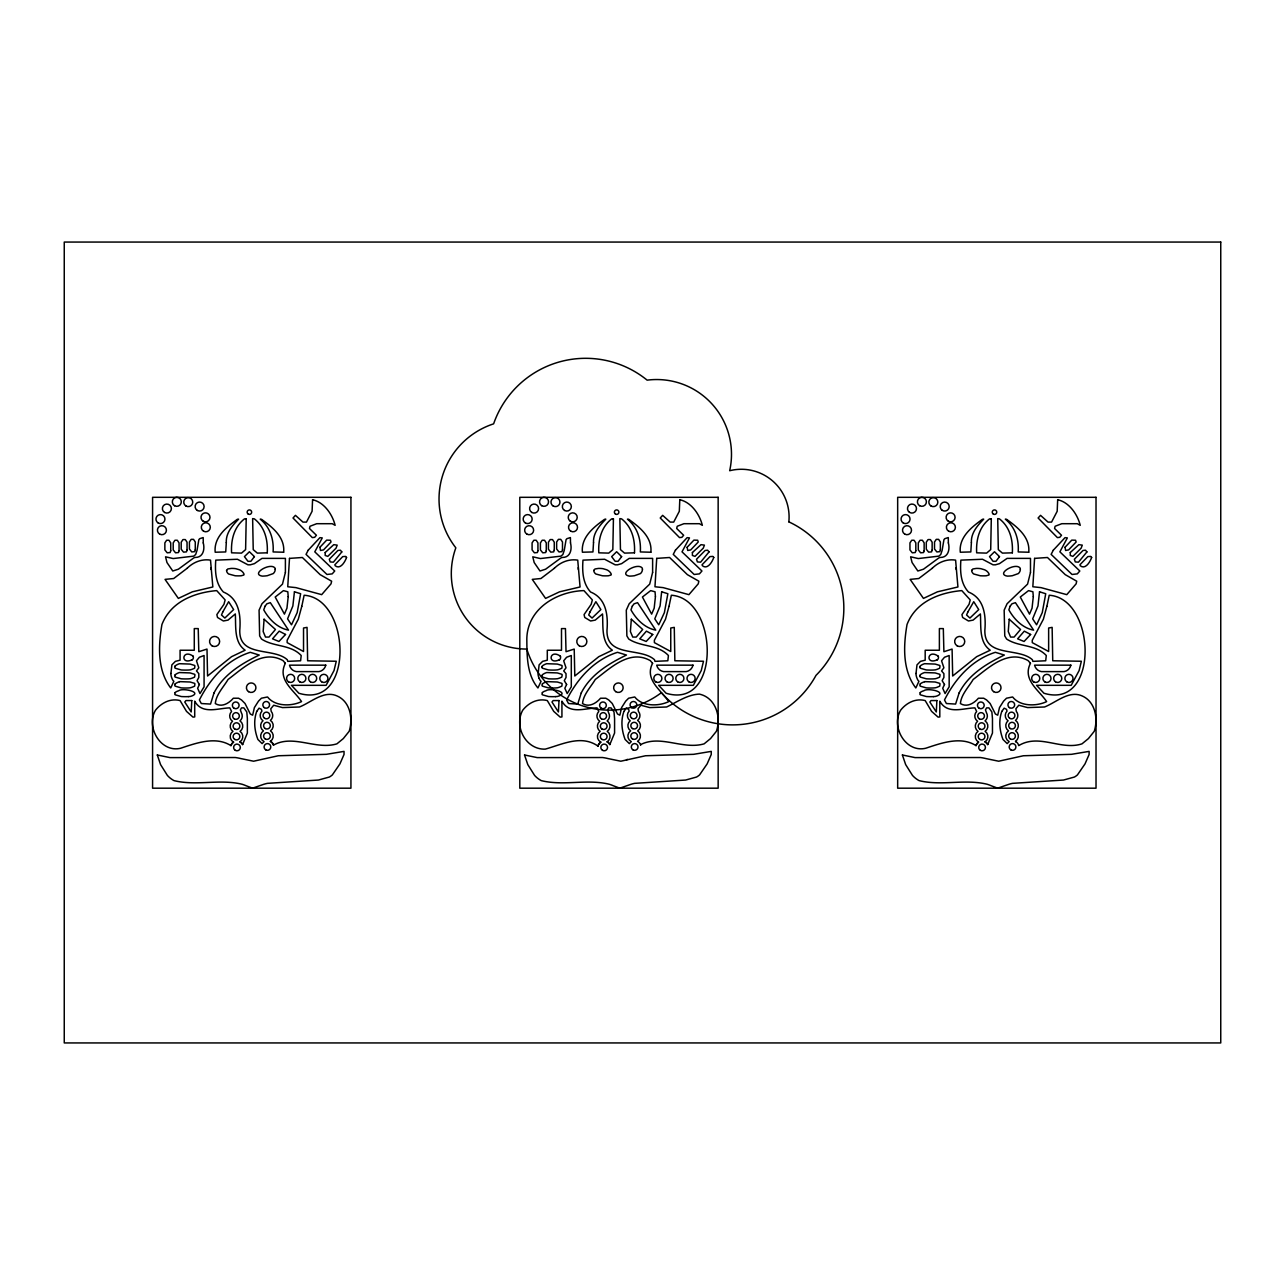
<?xml version="1.0" encoding="UTF-8"?>
<svg xmlns="http://www.w3.org/2000/svg" width="1285" height="1285" viewBox="0 0 1285 1285"><rect width="100%" height="100%" fill="white"/><g stroke="black" fill="none" stroke-linecap="round" stroke-linejoin="round"><path stroke-width="1.5" d="M230.947 745.637C215.832 736.064 196.846 742.842 180.671 748.239C160.737 753.106 145.59 726.989 155.501 710.22C161.38 702.783 170.519 698.092 180.077 700.566L186.518 711.392L192.975 717.11L194.71 716.95L194.71 701.144C202.131 714.813 217.92 708.18 229.822 707.874L231.573 711.504A6.296 6.296 0 0 0 232.521 721.254A6.296 6.296 0 0 0 232.938 731.342A6.296 6.296 0 0 0 233.581 742.136A6.345 6.345 0 0 0 230.947 745.637L231.091 745.155A6.264 6.264 0 0 1 233.581 742.136M976.038 745.637C960.939 736.064 941.937 742.842 925.762 748.239C905.829 753.106 890.698 726.989 900.608 710.22C906.487 702.783 915.611 698.092 925.184 700.566L931.609 711.392L938.082 717.11L939.801 716.95L939.801 701.144C947.238 714.813 963.027 708.18 974.913 707.874L976.664 711.504A6.296 6.296 0 0 0 977.612 721.254A6.296 6.296 0 0 0 978.03 731.342A6.296 6.296 0 0 0 978.688 742.136L977.885 742.73A6.264 6.264 0 0 0 976.198 745.155L976.038 745.637A6.345 6.345 0 0 1 978.27 742.425M542.399 683.973L541.965 685.515A2.393 2.393 0 0 0 542.463 686.174L548.454 687.893A65.696 65.696 0 0 0 555.586 687.957L557.481 687.796A3.325 3.325 0 0 0 558.076 687.62A6.023 6.023 0 0 1 558.895 687.411L561.866 686.158L562.123 683.829A3.47 3.47 0 0 0 561.818 683.347L557.288 681.998L546.719 681.628M542.399 692.615L541.965 694.157A2.393 2.393 0 0 0 542.463 694.816L548.454 696.534A65.696 65.696 0 0 0 555.586 696.615M920.269 683.973L919.851 685.515A2.393 2.393 0 0 0 920.333 686.174L926.324 687.893A65.696 65.696 0 0 0 933.472 687.957L935.352 687.796A3.325 3.325 0 0 0 935.962 687.62A6.023 6.023 0 0 1 936.781 687.411L939.737 686.158L939.994 683.829A3.47 3.47 0 0 0 939.688 683.347L935.159 681.998L924.59 681.628M920.269 692.615L919.851 694.157A2.393 2.393 0 0 0 920.333 694.816L926.324 696.534A65.696 65.696 0 0 0 933.472 696.615M175.178 666.032L174.744 667.574A2.393 2.393 0 0 0 175.242 668.232L181.233 669.951A65.696 65.696 0 0 0 188.365 670.031L190.26 669.87A3.325 3.325 0 0 0 190.855 669.678A6.023 6.023 0 0 1 191.69 669.469L194.645 668.216L194.902 665.887A3.47 3.47 0 0 0 194.597 665.421L190.068 664.072L179.498 663.702A13.974 13.974 0 0 0 175.113 665.935M175.178 674.898L174.744 676.424A2.393 2.393 0 0 0 175.242 677.099L181.233 678.801A65.696 65.696 0 0 0 188.365 678.882L190.26 678.721A3.325 3.325 0 0 0 190.855 678.544L190.935 678.512A6.023 6.023 0 0 1 191.69 678.335L194.549 677.163L194.983 674.898A3.47 3.47 0 0 0 194.597 674.272L190.068 672.922L179.498 672.553A13.974 13.974 0 0 0 175.113 674.786M175.178 683.973L174.744 685.515A2.393 2.393 0 0 0 175.242 686.174L181.233 687.893A65.696 65.696 0 0 0 188.365 687.957L190.26 687.796A3.325 3.325 0 0 0 190.855 687.62A6.023 6.023 0 0 1 191.69 687.411L194.645 686.158L194.902 683.829A3.47 3.47 0 0 0 194.597 683.347L190.068 681.998L179.498 681.628M175.178 692.615L174.744 694.157A2.393 2.393 0 0 0 175.242 694.816L181.233 696.534A65.696 65.696 0 0 0 188.365 696.615M191.818 659.912C180.077 665.196 182.117 648.363 193.248 656.233M559.039 659.912C547.298 665.196 549.337 648.363 560.469 656.233M936.91 659.912C925.168 665.196 927.208 648.363 938.339 656.233M626.486 759.788L627.482 759.387M188.365 696.615L190.26 696.454A3.325 3.325 0 0 0 190.855 696.261A6.023 6.023 0 0 1 191.69 696.052C202.548 691.94 182.101 687.603 178.679 690.8A8.61 8.61 0 0 0 175.129 692.551M555.586 696.615L557.481 696.454A3.325 3.325 0 0 0 558.076 696.261A6.023 6.023 0 0 1 558.895 696.052C569.769 691.94 549.321 687.603 545.9 690.8A8.61 8.61 0 0 0 542.35 692.551M933.472 696.615L935.352 696.454A3.325 3.325 0 0 0 935.962 696.261A6.023 6.023 0 0 1 936.781 696.052C947.639 691.94 927.192 687.603 923.77 690.8A8.61 8.61 0 0 0 920.221 692.551M598.039 746.119C581.318 734.426 562.396 744.352 545.258 749.123C525.983 749.894 513.647 726.555 522.722 710.22C528.601 702.783 537.74 698.092 547.298 700.566L553.739 711.392L560.196 717.11L561.93 716.95L561.93 701.144C569.351 714.813 585.141 708.18 597.043 707.874L598.794 711.504A6.296 6.296 0 0 0 599.742 721.254A6.296 6.296 0 0 0 600.159 731.342A6.296 6.296 0 0 0 600.802 742.136A6.264 6.264 0 0 0 598.039 746.119A6.345 6.345 0 0 1 600.802 742.136M1015.873 741.606L1015.439 741.349A6.296 6.296 0 0 0 1015.6 730.844A6.296 6.296 0 0 0 1015.503 720.387A6.296 6.296 0 0 0 1016.323 711.392L1015.873 708.758L1018.796 705.24L1027.566 707.585L1044.544 706.991C1056.206 702.397 1069.008 690.109 1081.986 695.876C1095.398 701.578 1098.257 718.62 1094.274 731.277L1088.427 738.586L1081.986 743.854C1060.928 750.745 1039.115 733.189 1018.7 745.621A6.264 6.264 0 0 0 1015.873 741.606L1016.29 741.879M539.202 678.416L538.993 677.902A13.733 13.733 0 0 1 538.046 674.416L539.106 664.875L542.623 661.357L547.298 660.185L547.298 650.242L561.497 650.242L561.497 628.59L565.448 628.59L566.026 651.704L574.218 649.07L574.797 675.99L598.794 656.683L612.351 650.21C600.93 642.259 603.324 626.052 602.52 613.957L595.228 620.109L590.602 620.992L584.755 617.475L584.065 614.615L591.18 604.303L592.353 599.918L583.92 590.602C556.437 591.469 527.139 608.962 526.818 639.127C527.011 655.752 526.673 674.496 537.933 687.973L541.049 681.323L540.069 680.215A13.958 13.958 0 0 1 539.202 678.416M640.54 744.641C660.586 734.394 682.688 750.022 704.116 743.854L710.541 738.586L716.404 731.277C721.415 716.901 715.697 697.675 699.425 694.125C687.748 694.51 677.05 701.947 666.658 706.991L649.696 707.585L640.926 705.24L637.986 708.758L638.436 711.392A6.296 6.296 0 0 1 637.633 720.387A6.296 6.296 0 0 1 637.713 730.844A6.296 6.296 0 0 1 637.553 741.349A6.264 6.264 0 0 1 640.701 745.123M273.48 745.123L273.32 744.641A6.329 6.329 0 0 0 270.348 741.349A6.296 6.296 0 0 0 270.493 730.844A6.296 6.296 0 0 0 270.412 720.387A6.296 6.296 0 0 0 271.215 711.392L270.782 708.758L273.705 705.24L282.475 707.585L299.437 706.991C311.115 702.397 323.9 690.109 336.895 695.876C350.307 701.578 353.166 718.62 349.183 731.277L343.32 738.586L336.895 743.854C315.917 750.247 293.205 733.992 273.48 745.123A6.264 6.264 0 0 0 270.348 741.349M956.12 567.633L956.185 569.496M578.25 567.633L578.314 569.496M211.029 567.633L211.093 569.496M542.334 683.861A13.974 13.974 0 0 1 546.751 681.773M560.389 656.266A3.277 3.277 0 0 1 559.184 660.121M609.877 744.577A6.345 6.345 0 0 0 607.163 741.847A6.296 6.296 0 0 0 607.243 731.342A6.296 6.296 0 0 0 607.163 720.885A6.296 6.296 0 0 0 608.608 712.773L607.564 709.914L608.737 707.874L611.082 707.874L614.005 711.97L614.583 718.556L614.583 733.028L609.813 744.593A6.264 6.264 0 0 0 607.018 741.847M175.113 683.861A13.974 13.974 0 0 1 179.531 681.773M193.168 656.266A3.277 3.277 0 0 1 191.963 660.121M242.656 744.577A6.345 6.345 0 0 0 239.942 741.847A6.296 6.296 0 0 0 240.022 731.342A6.296 6.296 0 0 0 239.942 720.885A6.296 6.296 0 0 0 241.387 712.773L240.343 709.914L241.516 707.874L243.861 707.874L246.784 711.97L247.362 718.556L247.362 733.028L242.592 744.593A6.264 6.264 0 0 0 239.797 741.847M920.205 683.861A13.974 13.974 0 0 1 924.622 681.773M938.259 656.266A3.277 3.277 0 0 1 937.054 660.121M987.747 744.577A6.345 6.345 0 0 0 985.049 741.847A6.296 6.296 0 0 0 985.113 731.342A6.296 6.296 0 0 0 985.033 720.885A6.296 6.296 0 0 0 986.478 712.773L985.434 709.914L986.607 707.874L988.952 707.874L991.875 711.97L992.47 718.556L992.47 733.028L987.683 744.593A6.264 6.264 0 0 0 984.888 741.847M203.271 542.929C205.054 549.659 202.966 557.674 195.063 557.449A7.806 7.806 0 0 0 193.762 557.915L178.374 569.207L172.768 571.006L166.97 562.541L165.54 556.807L173.186 558.557L193.746 556.132L195.673 554.477L197.055 550.285L198.854 539.684A11.099 11.099 0 0 1 199.721 538.672L203.191 537.564L203.271 542.929M541.836 675.862L541.965 676.424A2.393 2.393 0 0 0 542.463 677.099L548.454 678.801A65.696 65.696 0 0 0 555.586 678.882L557.481 678.721A3.325 3.325 0 0 0 558.076 678.544L558.156 678.512A6.023 6.023 0 0 1 558.895 678.335L561.77 677.163L562.204 674.898A3.47 3.47 0 0 0 561.818 674.272L557.288 672.922L546.719 672.553A13.974 13.974 0 0 0 542.334 674.786L541.852 675.749M541.836 666.995L541.965 667.574A2.393 2.393 0 0 0 542.463 668.232L548.454 669.951A65.696 65.696 0 0 0 555.586 670.031L557.481 669.87A3.325 3.325 0 0 0 558.076 669.678A6.023 6.023 0 0 1 558.895 669.469L561.866 668.216L562.123 665.887A3.47 3.47 0 0 0 561.818 665.421L557.288 664.072L546.719 663.702A13.974 13.974 0 0 0 542.334 665.935L541.836 666.995M570.492 542.929C572.275 549.659 570.187 557.674 562.284 557.449A7.806 7.806 0 0 0 560.983 557.915L545.595 569.207L539.989 571.006L534.191 562.541L532.761 556.807L540.407 558.557L560.967 556.132L562.894 554.477L564.276 550.285L566.075 539.684A11.099 11.099 0 0 1 566.942 538.672L570.412 537.564L570.492 542.929M919.707 675.862L919.851 676.424A2.393 2.393 0 0 0 920.333 677.099L926.324 678.801A65.696 65.696 0 0 0 933.472 678.882L935.352 678.721A3.325 3.325 0 0 0 935.962 678.544L936.026 678.512A6.023 6.023 0 0 1 936.781 678.335L939.656 677.163L940.074 674.898A3.47 3.47 0 0 0 939.688 674.272L935.159 672.922L924.59 672.553A13.974 13.974 0 0 0 920.205 674.786L919.723 675.749M919.707 666.995L919.851 667.574A2.393 2.393 0 0 0 920.333 668.232L926.324 669.951A65.696 65.696 0 0 0 933.472 670.031L935.352 669.87A3.325 3.325 0 0 0 935.962 669.678A6.023 6.023 0 0 1 936.781 669.469L939.737 668.216L939.994 665.887A3.47 3.47 0 0 0 939.688 665.421L935.159 664.072L924.59 663.702A13.974 13.974 0 0 0 920.205 665.935L919.707 666.995M948.362 542.929C950.161 549.659 948.073 557.674 940.154 557.449A7.806 7.806 0 0 0 938.853 557.915L923.465 569.207L917.859 571.006L912.077 562.541L910.631 556.807L918.277 558.557L938.853 556.132L940.765 554.477L942.146 550.285L943.945 539.684A11.099 11.099 0 0 1 944.812 538.672L948.282 537.564L948.362 542.929M275.247 569.255L275.054 570.636A6.586 6.586 0 0 1 274.749 571.488A5.654 5.654 0 0 1 273.143 573.624L267.264 575.712A37.024 37.024 0 0 1 262.156 576.114C250.736 574.058 269.256 562.862 274.476 567.52A2.008 2.008 0 0 1 275.054 568.291L275.247 569.255M642.468 569.255L642.275 570.636A6.586 6.586 0 0 1 641.97 571.488A5.654 5.654 0 0 1 640.364 573.624L634.485 575.712A37.024 37.024 0 0 1 629.377 576.114C617.957 574.058 636.477 562.862 641.697 567.52A2.008 2.008 0 0 1 642.275 568.291L642.468 569.255M1020.338 569.255L1020.161 570.636A6.586 6.586 0 0 1 1019.84 571.488A5.654 5.654 0 0 1 1018.234 573.624L1012.355 575.712A37.024 37.024 0 0 1 1007.247 576.114C995.827 574.058 1014.347 562.862 1019.567 567.52A2.008 2.008 0 0 1 1020.145 568.291L1020.338 569.255M226.562 570.412L226.77 571.584A5.365 5.365 0 0 0 228.618 573.993L235.155 575.76A46.324 46.324 0 0 0 241.13 575.776L243.797 575.038A1.606 1.606 0 0 0 244.005 574.154L243.588 573.238A8.642 8.642 0 0 0 239.283 569.721L235.781 568.693A24.993 24.993 0 0 0 231.188 568.42L227.798 568.966L226.562 570.412M593.782 570.412L593.991 571.584A5.365 5.365 0 0 0 595.822 573.993L602.376 575.76A46.324 46.324 0 0 0 608.351 575.776L611.017 575.038A1.606 1.606 0 0 0 611.226 574.154L610.809 573.238A8.642 8.642 0 0 0 606.504 569.721L603.002 568.693A24.993 24.993 0 0 0 598.408 568.42L595.019 568.966L593.782 570.412M971.653 570.412L971.878 571.584A5.365 5.365 0 0 0 973.709 573.993L980.246 575.76A46.324 46.324 0 0 0 986.221 575.776L988.904 575.038A1.606 1.606 0 0 0 989.097 574.154L988.679 573.238A8.642 8.642 0 0 0 984.374 569.721L980.889 568.693A24.993 24.993 0 0 0 976.279 568.42L972.89 568.966L971.653 570.412M246.206 518.883L245.612 549.611L241.516 553.112L231.573 552.823C230.898 540.037 233.902 527.155 244.439 518.883L246.206 518.883M613.427 518.883L612.833 549.611L608.737 553.112L598.794 552.823C598.119 540.037 601.123 527.155 611.66 518.883L613.427 518.883M991.297 518.883L990.703 549.611L986.607 553.112L976.664 552.823C975.99 540.037 978.993 527.155 989.53 518.883L991.297 518.883M170.921 673.468L170.937 674.416A13.733 13.733 0 0 0 171.772 677.902L171.981 678.416A13.958 13.958 0 0 0 172.849 680.215L173.828 681.323L170.728 687.973C157.139 670.224 158.344 645.407 161.942 624.494C170.712 601.798 194.019 592.61 216.699 590.602L225.132 599.918L223.959 604.303L216.844 614.615L217.534 617.475L223.381 620.992L228.007 620.109L235.3 613.957C236.103 626.052 233.709 642.259 245.13 650.21L231.573 656.683L207.576 675.99L206.997 649.07L198.806 651.704L198.227 628.59L194.276 628.59L194.276 650.242L180.077 650.242L180.077 660.185L175.403 661.357L171.885 664.875L170.921 673.468M916.012 673.468L916.028 674.416A13.733 13.733 0 0 0 916.864 677.902L917.072 678.416A13.958 13.958 0 0 0 917.94 680.215L918.92 681.323L915.819 687.973C902.231 670.224 903.435 645.407 907.033 624.494C915.803 601.798 939.11 592.61 961.79 590.602L970.223 599.918L969.067 604.303L961.935 614.615L962.626 617.475L968.472 620.992L973.098 620.109L980.391 613.957C981.194 626.052 978.801 642.259 990.221 650.21L976.664 656.683L952.683 675.99L952.089 649.07L943.897 651.704L943.318 628.59L939.383 628.59L939.383 650.242L925.184 650.242L925.184 660.185L920.494 661.357L916.992 664.875L916.012 673.468M312.576 499.736L312.094 511.285L306.473 522.096L302.955 522.096L295.438 515.349L293.012 518L312.319 537.612L314.664 537.323L316.415 535.267L309.46 528.488L310.022 526.256L316.72 523.702L332.205 523.702L335.128 525.324C332.413 514.305 324.013 502.21 312.576 499.736M679.797 499.736L679.315 511.285L673.693 522.096L670.176 522.096L662.658 515.349L660.233 518L679.54 537.612L681.885 537.323L683.636 535.267L676.681 528.488L677.243 526.256L683.941 523.702L699.425 523.702L702.349 525.324C699.634 514.305 691.234 502.21 679.797 499.736M1057.667 499.736L1057.186 511.285L1051.564 522.096L1048.046 522.096L1040.545 515.349L1038.103 518L1057.41 537.612L1059.756 537.323L1061.506 535.267L1054.567 528.488L1055.113 526.256L1061.812 523.702L1077.296 523.702L1080.235 525.324C1077.505 514.305 1069.12 502.21 1057.667 499.736M289.494 558.381L287.744 586.763L295.935 587.63L321.684 594.65L331.032 583.824L331.626 581.205L320.158 574.652L302.377 557.497L289.494 558.381M656.715 558.381L654.964 586.763L663.156 587.63L688.905 594.65L698.253 583.824L698.847 581.205L687.379 574.652L669.597 557.497L656.715 558.381M1034.586 558.381L1032.835 586.763L1041.027 587.63L1066.775 594.65L1076.139 583.824L1076.718 581.205L1065.249 574.652L1047.468 557.497L1034.586 558.381M157.3 754.986L160.577 764.607L167.387 775.433A24.656 24.656 0 0 0 173.989 780.605C195.882 786.131 219.687 778.822 241.837 784.187A33.763 33.763 0 0 1 246.19 785.794L252.599 788.171L263.634 784.348A40.831 40.831 0 0 1 267.409 783.352L318.407 780.043L329.281 777.056A16.817 16.817 0 0 0 332.365 774.887L339.931 763.884L344.027 754.488L344.043 751.388L326.374 754.327L278.299 755.757L253.595 761.218L240.793 758.568A47.24 47.24 0 0 0 235.267 757.524L169.957 757.604L157.3 754.986M288.209 596.642L286.957 608.19L284.419 614.118L275.199 597.027L283.455 590.618L287.824 591.791L288.209 596.642M524.521 754.986L527.798 764.607L534.608 775.433A24.656 24.656 0 0 0 541.21 780.605C563.103 786.131 586.892 778.822 609.058 784.187A33.763 33.763 0 0 1 613.411 785.794L619.82 788.171L630.855 784.348A40.831 40.831 0 0 1 634.629 783.352L685.628 780.043L696.502 777.056A16.817 16.817 0 0 0 699.586 774.887L707.152 763.884L711.247 754.488L711.264 751.388L693.595 754.327L645.52 755.757L620.816 761.218L608.014 758.568A47.24 47.24 0 0 0 602.488 757.524L537.178 757.604L524.521 754.986M655.43 596.642L654.177 608.19L651.64 614.118L642.42 597.027L650.676 590.618L655.045 591.791L655.43 596.642M902.391 754.986L905.668 764.607L912.495 775.433A24.656 24.656 0 0 0 919.08 780.605C940.973 786.131 964.778 778.822 986.928 784.187A33.763 33.763 0 0 1 991.297 785.794L997.69 788.171L1008.741 784.348A40.831 40.831 0 0 1 1012.5 783.352L1063.498 780.043L1074.372 777.056A16.817 16.817 0 0 0 1077.456 774.887L1085.022 763.884L1089.118 754.488L1089.134 751.388L1071.465 754.327L1023.39 755.757L998.686 761.218L985.9 758.568A47.24 47.24 0 0 0 980.375 757.524L915.065 757.604L902.391 754.986M1033.301 596.642L1032.048 608.19L1029.51 614.118L1020.29 597.027L1028.546 590.618L1032.915 591.791L1033.301 596.642M191.786 700.566L191.192 711.97L184.767 702.028L185.94 700.566L191.786 700.566M559.007 700.566L558.413 711.97L551.988 702.028L553.16 700.566L559.007 700.566M936.877 700.566L936.299 711.97L929.858 702.028L931.031 700.566L936.877 700.566M285.35 663.301C277.014 679.765 293.896 690.093 301.541 701.594C291.534 706.445 275.038 706.686 267.537 696.968L261.417 698.221L258.494 701.144L254.398 707.585L252.631 715.183L250.302 714.01L245.033 703.489L241.516 699.972L238.592 698.221L233.324 698.221C229.067 703.184 221.936 707.698 215.318 703.57C215.96 694.719 223.59 687.009 228.055 679.492C243.507 667.831 262.509 649.053 283.021 660.602L285.35 663.301M652.571 663.301C644.235 679.765 661.116 690.093 668.762 701.594C658.755 706.445 642.259 706.686 634.758 696.968L628.638 698.221L625.715 701.144L621.619 707.585L619.852 715.183L617.523 714.01L612.254 703.489L608.737 699.972L605.813 698.221L600.545 698.221C596.288 703.184 589.156 707.698 582.539 703.57C583.181 694.719 590.811 687.009 595.276 679.492C610.728 667.831 629.73 649.053 650.242 660.602L652.571 663.301M1030.441 663.301C1022.105 679.765 1038.987 690.093 1046.632 701.594C1036.642 706.445 1020.145 706.686 1012.628 696.968L1006.508 698.221L1003.585 701.144L999.489 707.585L997.722 715.183L995.393 714.01L990.125 703.489L986.607 699.972L983.684 698.221L978.415 698.221C974.159 703.184 967.043 707.698 960.409 703.57C961.052 694.719 968.681 687.009 973.163 679.492C988.599 667.831 1007.601 649.053 1028.129 660.602L1030.441 663.301M226.305 542.575L225.726 551.94L215.189 552.229C213.647 537.259 226.465 527.139 237.323 519.333L238.592 519.172C232.36 525.517 225.758 533.066 226.305 542.575M593.525 542.575L592.947 551.94L582.41 552.229C580.868 537.259 593.686 527.139 604.544 519.333L605.813 519.172C599.581 525.517 592.979 533.066 593.525 542.575M971.396 542.575L970.817 551.94L960.281 552.229C958.755 537.259 971.556 527.139 982.415 519.333L983.684 519.172C977.451 525.517 970.85 533.066 971.396 542.575M264.1 619.225L263.168 631.513L265.513 637.071L269.015 637.071L275.456 629.473L264.1 619.225M631.321 619.225L630.389 631.513L632.734 637.071L636.236 637.071L642.677 629.473L631.321 619.225M1009.207 619.225L1008.259 631.513L1010.604 637.071L1014.106 637.071L1020.547 629.473L1009.207 619.225M294.426 591.791L292.868 605.958L287.567 618.856L291.502 624.815L297.156 612.656L300.642 593.734L294.426 591.791M661.647 591.791L660.088 605.958L654.788 618.856L658.723 624.815L664.377 612.656L667.863 593.734L661.647 591.791M1039.517 591.791L1037.975 605.958L1032.658 618.856L1036.593 624.815L1042.247 612.656L1045.733 593.734L1039.517 591.791M301.782 606.359L298.281 619.225L287.149 640.299L287.149 642.628L303.533 651.511L303.533 628.012L307.051 627.369L307.629 660.779L336.268 661.245L334.036 670.545L326.117 685.323L291.454 685.323L298.859 693.241C354.515 710.155 351.158 598.408 304.127 595.244L301.782 606.359M325.185 552.534L325.185 555.457L327.787 556.373L336.044 548.181L337.2 545.129L333.763 544.663L325.185 552.534M669.003 606.359L665.501 619.225L654.37 640.299L654.37 642.628L670.754 651.511L670.754 628.012L674.272 627.369L674.85 660.779L703.489 661.245L701.257 670.545L693.338 685.323L658.675 685.323L666.08 693.241C721.736 710.155 718.379 598.408 671.348 595.244L669.003 606.359M692.406 552.534L692.406 555.457L695.008 556.373L703.248 548.181L704.421 545.129L700.984 544.663L692.406 552.534M1046.873 606.359L1043.372 619.225L1032.257 640.299L1032.257 642.628L1048.64 651.511L1048.64 628.012L1052.142 627.369L1052.736 660.779L1081.36 661.245L1079.127 670.545L1071.208 685.323L1036.545 685.323L1043.95 693.241C1099.607 710.155 1096.25 598.408 1049.219 595.244L1046.873 606.359M1070.276 552.534L1070.276 555.457L1072.895 556.373L1081.135 548.181L1082.291 545.129L1078.87 544.663L1070.276 552.534M341.81 551.908L333.377 562.188L330.197 561.93L329.281 559.264L337.907 550.478L340.396 550.189L341.81 551.908M709.031 551.908L700.598 562.188L697.418 561.93L696.502 559.264L705.128 550.478L707.617 550.189L709.031 551.908M1086.917 551.908L1078.468 562.188L1075.288 561.93L1074.372 559.264L1083.014 550.478L1085.488 550.189L1086.917 551.908M285.399 572.419L282.475 584.129L261.995 603.725L259.072 610.166L259.65 635.898L261.514 639.03C273.721 647.158 290.49 644.154 301.204 655.511L300.61 660.779L287.744 661.357L287.31 659.767C273.576 647.11 239.122 657.824 239.765 630.341C240.986 615.515 239.138 598.408 223.381 592.016C215.478 583.438 214.9 571.215 215.768 560.132L237.42 559.264L247.957 564.822L250.302 564.822L254.398 563.649L261.995 558.381L285.399 558.381L285.399 572.419M652.619 572.419L649.696 584.129L629.216 603.725L626.293 610.166L626.871 635.898L628.734 639.03C640.942 647.158 657.711 644.154 668.425 655.511L667.831 660.779L654.964 661.357L654.531 659.767C640.797 647.11 606.343 657.824 606.986 630.341C608.207 615.515 606.359 598.408 590.602 592.016C582.699 583.438 582.121 571.215 582.988 560.132L604.641 559.264L615.178 564.822L617.523 564.822L621.619 563.649L629.216 558.381L652.619 558.381L652.619 572.419M1030.49 572.419L1027.566 584.129L1007.087 603.725L1004.163 610.166L1004.758 635.898L1006.605 639.03C1018.812 647.158 1035.598 644.154 1046.295 655.511L1045.701 660.779L1032.835 661.357L1032.401 659.767C1018.668 647.11 984.214 657.824 984.856 630.341C986.093 615.515 984.246 598.408 968.472 592.016C960.57 583.438 960.007 571.215 960.875 560.132L982.511 559.264L993.048 564.822L995.393 564.822L999.489 563.649L1007.087 558.381L1030.49 558.381L1030.49 572.419M256.727 711.392C253.402 720.483 254.478 730.555 257.899 739.469L262.108 743.613L264.051 741.638A6.296 6.296 0 0 1 263.409 730.844A6.296 6.296 0 0 1 262.991 720.757A6.296 6.296 0 0 1 261.931 711.135L261.417 709.336L259.072 708.163L256.727 711.392M623.948 711.392C620.623 720.483 621.683 730.555 625.12 739.469L629.329 743.613L631.272 741.638A6.296 6.296 0 0 1 630.63 730.844A6.296 6.296 0 0 1 630.212 720.757A6.296 6.296 0 0 1 629.136 711.135L628.638 709.336L626.293 708.163L623.948 711.392M1001.818 711.392C998.509 720.483 999.569 730.555 1002.991 739.469L1007.199 743.613L1009.159 741.638A6.296 6.296 0 0 1 1008.5 730.844A6.296 6.296 0 0 1 1008.082 720.757A6.296 6.296 0 0 1 1007.022 711.135L1006.508 709.336L1004.163 708.163L1001.818 711.392M214.017 692.952L210.515 704.068L201.295 703.538L199.384 699.972C210.13 678.673 226.915 659.687 250.27 652.314L259.249 655.045C241.403 663.654 223.269 674.673 214.017 692.952M581.238 692.952L577.736 704.068L568.516 703.538L566.605 699.972C577.351 678.673 594.136 659.687 617.491 652.314L626.47 655.045C608.624 663.654 590.49 674.673 581.238 692.952M959.108 692.952L955.606 704.068L946.403 703.538L944.491 699.972C955.221 678.673 972.006 659.687 995.361 652.314L1004.34 655.045C986.494 663.654 968.36 674.673 959.108 692.952M170.728 550.767L170.134 552.534L167.211 552.823L164.865 549.9L164.865 542.88L166.632 540.246L168.961 540.246L170.728 542.88L170.728 550.767M179.049 550.767L178.47 552.534L175.547 552.823L173.202 549.9L173.202 542.88L174.953 540.246L177.298 540.246L179.049 542.88L179.049 550.767M187.048 550.109L186.47 551.859L183.546 552.148L181.201 549.225L181.201 542.206L182.952 539.572L185.297 539.572L187.048 542.206L187.048 550.109M195.272 549.884L194.694 551.634L191.754 551.94L189.425 549L189.425 541.981L191.176 539.347L193.521 539.347L195.272 541.981L195.272 549.884M346.548 557.449C345.135 561.69 340.316 569.994 335.192 565.737L334.855 564.758L342.726 556.614L345.601 556.405L346.548 557.449M537.933 550.767L537.355 552.534L534.432 552.823L532.086 549.9L532.086 542.88L533.837 540.246L536.182 540.246L537.933 542.88L537.933 550.767M546.27 550.767L545.691 552.534L542.768 552.823L540.423 549.9L540.423 542.88L542.174 540.246L544.519 540.246L546.27 542.88L546.27 550.767M554.269 550.109L553.69 551.859L550.767 552.148L548.422 549.225L548.422 542.206L550.173 539.572L552.518 539.572L554.269 542.206L554.269 550.109M562.493 549.884L561.914 551.634L558.975 551.94L556.646 549L556.646 541.981L558.397 539.347L560.742 539.347L562.493 541.981L562.493 549.884M713.769 557.449C712.356 561.69 707.537 569.994 702.413 565.737L702.076 564.758L709.946 556.614L712.822 556.405L713.769 557.449M915.819 550.767L915.225 552.534L912.302 552.823L909.957 549.9L909.957 542.88L911.724 540.246L914.053 540.246L915.819 542.88L915.819 550.767M924.14 550.767L923.562 552.534L920.638 552.823L918.293 549.9L918.293 542.88L920.044 540.246L922.389 540.246L924.14 542.88L924.14 550.767M932.139 550.109L931.561 551.859L928.637 552.148L926.292 549.225L926.292 542.206L928.043 539.572L930.388 539.572L932.139 542.206L932.139 550.109M940.363 549.884L939.785 551.634L936.861 551.94L934.516 549L934.516 541.981L936.267 539.347L938.612 539.347L940.363 541.981L940.363 549.884M1091.64 557.449C1090.226 561.69 1085.407 569.994 1080.283 565.737L1079.946 564.758L1087.817 556.614L1090.692 556.405L1091.64 557.449M265.095 606.151L263.746 609.861C268.999 619.274 277.576 628.076 288.515 630.132L270.332 602.665L266.846 603.822L265.095 606.151M632.316 606.151L630.967 609.861C636.22 619.274 644.797 628.076 655.736 630.132L637.553 602.665L634.067 603.822L632.316 606.151M1010.187 606.151L1008.854 609.861C1014.09 619.274 1022.667 628.076 1033.606 630.132L1015.423 602.665L1011.938 603.822L1010.187 606.151M222.803 611.917L221.486 614.985L224.843 618.053L233.645 609.588L228.65 601.685L222.803 611.917M590.008 611.917L588.707 614.985L592.064 618.053L600.866 609.588L595.871 601.685L590.008 611.917M967.894 611.917L966.577 614.985L969.934 618.053L978.736 609.588L973.741 601.685L967.894 611.917M199.384 684.471L197.633 688.278L199.978 693.547L204.074 686.816L204.074 655.511L199.384 657.261L196.46 660.779L198.806 667.798L196.493 670.947L198.806 673.645L198.806 677.452L197.055 680.664L199.384 684.471M566.605 684.471L564.854 688.278L567.199 693.547L571.295 686.816L571.295 655.511L566.605 657.261L563.681 660.779L566.026 667.798L563.713 670.947L566.026 673.645L566.026 677.452L564.276 680.664L566.605 684.471M944.491 684.471L942.724 688.278L945.069 693.547L949.165 686.816L949.165 655.511L944.491 657.261L941.552 660.779L943.897 667.798L941.584 670.947L943.897 673.645L943.897 677.452L942.146 680.664L944.491 684.471M308.223 550.189L306.039 554.365L326.952 574.475L332.205 573.881L334.726 571.006L314.793 551.843L322.262 537.901L319.917 537.644L308.223 550.189M675.444 550.189L673.26 554.365L694.157 574.475L699.425 573.881L701.947 571.006L682.014 551.843L689.483 537.901L687.138 537.644L675.444 550.189M1053.314 550.189L1051.13 554.365L1072.043 574.475L1077.296 573.881L1079.818 571.006L1059.884 551.843L1067.353 537.901L1065.024 537.644L1053.314 550.189M319.917 547.265L320.511 550.478L323.499 549.916L331.032 541.997L330.454 540.246L326.679 540.118L319.917 547.265M687.138 547.265L687.732 550.478L690.72 549.916L698.253 541.997L697.675 540.246L693.9 540.118L687.138 547.265M1065.024 547.265L1065.602 550.478L1068.59 549.916L1076.139 541.997L1075.545 540.246L1071.77 540.118L1065.024 547.265M254.398 556.63L250.88 561.304L247.957 561.304L244.439 556.63L249.418 551.747L254.398 556.63M621.619 556.63L618.101 561.304L615.178 561.304L611.66 556.63L616.639 551.747L621.619 556.63M999.489 556.63L995.971 561.304L993.048 561.304L989.53 556.63L994.51 551.747L999.489 556.63M285.527 634.469L278.957 641.472L272.532 638.838L279.198 631.144L285.527 634.469M652.748 634.469L646.178 641.472L639.753 638.838L646.419 631.144L652.748 634.469M1030.634 634.469L1024.065 641.472L1017.624 638.838L1024.29 631.144L1030.634 634.469M187.096 568.323L173.7 578.523L165.042 579.374L178.358 598.408L192.364 591.823L212.844 586.972L210.515 560.132C201.777 558.734 193.248 562.188 187.096 568.323M554.317 568.323L540.921 578.523L532.263 579.374L545.579 598.408L559.569 591.823L580.065 586.972L577.736 560.132C568.998 558.734 560.469 562.188 554.317 568.323M932.203 568.323L918.791 578.523L910.133 579.374L923.449 598.408L937.456 591.823L957.935 586.972L955.606 560.132C946.884 558.734 938.339 562.188 932.203 568.323M267.264 552.823L257.321 553.112L253.225 549.611L252.631 518.594L254.398 518.883C264.935 527.155 267.939 540.037 267.264 552.823M634.485 552.823L624.542 553.112L620.446 549.611L619.852 518.594L621.619 518.883C632.156 527.155 635.159 540.037 634.485 552.823M1012.355 552.823L1002.412 553.112L998.316 549.611L997.722 518.594L999.489 518.883C1010.026 527.155 1013.03 540.037 1012.355 552.823M1220.75 242.062L64.25 242.062L64.25 1042.938L1220.75 1042.938L1220.75 242.062M350.933 497.311L152.578 497.311L152.578 788.187L350.933 788.187L350.933 497.311M718.154 497.311L519.799 497.311L519.799 788.187L718.154 788.187L718.154 497.311M1096.025 497.311L897.669 497.311L897.669 788.187L1096.025 788.187L1096.025 497.311M325.78 665.164L289.494 665.164A8.385 8.385 0 0 0 296.321 671.605L318.953 671.605A8.385 8.385 0 0 0 325.78 665.164M693 665.164L656.715 665.164A8.385 8.385 0 0 0 663.542 671.605L686.174 671.605A8.385 8.385 0 0 0 693 665.164M1070.871 665.164L1034.586 665.164A8.385 8.385 0 0 0 1041.412 671.605L1064.044 671.605A8.385 8.385 0 0 0 1070.871 665.164M1028.739 552.229L1018.202 551.94C1019.037 539.491 1015.327 527.219 1005.336 519.172L1006.605 519.333C1017.463 527.139 1030.281 537.259 1028.739 552.229M650.869 552.229L640.332 551.94C641.151 539.491 637.456 527.219 627.465 519.172L628.734 519.333C639.593 527.139 652.394 537.259 650.869 552.229M283.648 552.229L273.111 551.94C273.93 539.491 270.236 527.219 260.245 519.172L261.514 519.333C272.372 527.139 285.174 537.259 283.648 552.229M788.845 521.855A47.738 47.738 0 0 0 729.671 470.728A74.803 74.803 0 0 0 647.142 380.151A97.419 97.419 0 0 0 493.617 423.841A79.124 79.124 0 0 0 455.838 547.828A75.478 75.478 0 0 0 526.818 649.07A86.32 86.32 0 0 0 661.357 692.711A94.994 94.994 0 0 0 816.007 675.364A95.154 95.154 0 0 0 788.845 521.855M579.294 645.841A5.06 5.06 0 0 0 586.876 641.472A5.06 5.06 0 0 0 579.294 637.087A5.06 5.06 0 0 0 579.294 645.841M615.724 691.635A4.755 4.755 0 0 0 623.145 688.021A4.755 4.755 0 0 0 616.318 683.411A4.755 4.755 0 0 0 615.724 691.635M631.786 718.283A3.357 3.357 0 0 0 637.023 715.729A3.357 3.357 0 0 0 632.204 712.468A3.357 3.357 0 0 0 631.786 718.283M601.814 728.932A3.357 3.357 0 0 0 607.05 726.378A3.357 3.357 0 0 0 602.231 723.118A3.357 3.357 0 0 0 601.814 728.932M655.816 681.901A4.064 4.064 0 0 0 661.904 678.384A4.064 4.064 0 0 0 655.816 674.866A4.064 4.064 0 0 0 655.816 681.901M667.043 681.901A4.064 4.064 0 0 0 673.131 678.384A4.064 4.064 0 0 0 667.043 674.866A4.064 4.064 0 0 0 667.043 681.901M677.564 681.757A4.064 4.064 0 0 0 683.909 678.673A4.064 4.064 0 0 0 678.078 674.721A4.064 4.064 0 0 0 677.564 681.757M688.792 681.757A4.064 4.064 0 0 0 695.137 678.673A4.064 4.064 0 0 0 689.306 674.721A4.064 4.064 0 0 0 688.792 681.757M615.515 514.112A2.249 2.249 0 0 0 618.888 512.153A2.249 2.249 0 0 0 615.515 510.209A2.249 2.249 0 0 0 615.515 514.112M525.404 522.995A4.514 4.514 0 0 0 532.167 519.092A4.514 4.514 0 0 0 525.404 515.189A4.514 4.514 0 0 0 525.404 522.995M531.845 512.474A4.514 4.514 0 0 0 538.608 508.571A4.514 4.514 0 0 0 531.845 504.668A4.514 4.514 0 0 0 531.845 512.474M541.788 505.728A4.514 4.514 0 0 0 548.55 501.825A4.514 4.514 0 0 0 541.788 497.921A4.514 4.514 0 0 0 541.788 505.728M553.209 506.033A4.514 4.514 0 0 0 559.971 502.13A4.514 4.514 0 0 0 553.209 498.227A4.514 4.514 0 0 0 553.209 506.033M564.581 510.466A4.514 4.514 0 0 0 571.343 506.563A4.514 4.514 0 0 0 564.581 502.66A4.514 4.514 0 0 0 564.581 510.466M570.187 521.067A4.514 4.514 0 0 0 577.222 517.662A4.514 4.514 0 0 0 570.749 513.293A4.514 4.514 0 0 0 570.187 521.067M570.765 531.187A4.514 4.514 0 0 0 577.527 527.284A4.514 4.514 0 0 0 570.765 523.38A4.514 4.514 0 0 0 570.765 531.187M526.882 534.11A4.514 4.514 0 0 0 533.644 530.207A4.514 4.514 0 0 0 526.882 526.304A4.514 4.514 0 0 0 526.882 534.11M602.52 750.344A3.357 3.357 0 0 0 607.548 747.436A3.357 3.357 0 0 0 602.52 744.529A3.357 3.357 0 0 0 602.52 750.344M602.023 739.453A3.357 3.357 0 0 0 607.066 736.546A3.357 3.357 0 0 0 602.023 733.639A3.357 3.357 0 0 0 602.023 739.453M601.525 718.893A3.357 3.357 0 0 0 606.568 715.986A3.357 3.357 0 0 0 601.525 713.079A3.357 3.357 0 0 0 601.525 718.893M601.075 708.131A3.357 3.357 0 0 0 606.311 705.577A3.357 3.357 0 0 0 601.492 702.317A3.357 3.357 0 0 0 601.075 708.131M631.545 707.633A3.357 3.357 0 0 0 636.782 705.079A3.357 3.357 0 0 0 631.963 701.819A3.357 3.357 0 0 0 631.545 707.633M632.493 728.563A3.357 3.357 0 0 0 637.537 725.656A3.357 3.357 0 0 0 632.493 722.748A3.357 3.357 0 0 0 632.493 728.563M632.493 738.955A3.357 3.357 0 0 0 637.537 736.048A3.357 3.357 0 0 0 632.493 733.141A3.357 3.357 0 0 0 632.493 738.955M632.991 749.862A3.357 3.357 0 0 0 638.019 746.954A3.357 3.357 0 0 0 632.991 744.031A3.357 3.357 0 0 0 632.991 749.862M212.073 645.841A5.06 5.06 0 0 0 219.655 641.472A5.06 5.06 0 0 0 212.073 637.087A5.06 5.06 0 0 0 212.073 645.841M248.503 691.635A4.755 4.755 0 0 0 255.924 688.021A4.755 4.755 0 0 0 249.097 683.411A4.755 4.755 0 0 0 248.503 691.635M264.565 718.283A3.357 3.357 0 0 0 269.802 715.729A3.357 3.357 0 0 0 264.983 712.468A3.357 3.357 0 0 0 264.565 718.283M234.802 729.061A3.357 3.357 0 0 0 239.845 726.137A3.357 3.357 0 0 0 234.802 723.23A3.357 3.357 0 0 0 234.802 729.061M288.595 681.901A4.064 4.064 0 0 0 294.683 678.384A4.064 4.064 0 0 0 288.595 674.866A4.064 4.064 0 0 0 288.595 681.901M299.823 681.901A4.064 4.064 0 0 0 305.91 678.384A4.064 4.064 0 0 0 299.823 674.866A4.064 4.064 0 0 0 299.823 681.901M310.344 681.757A4.064 4.064 0 0 0 316.688 678.673A4.064 4.064 0 0 0 310.858 674.721A4.064 4.064 0 0 0 310.344 681.757M321.571 681.757A4.064 4.064 0 0 0 327.916 678.673A4.064 4.064 0 0 0 322.085 674.721A4.064 4.064 0 0 0 321.571 681.757M248.294 514.112A2.249 2.249 0 0 0 251.667 512.153A2.249 2.249 0 0 0 248.294 510.209A2.249 2.249 0 0 0 248.294 514.112M158.2 522.995A4.514 4.514 0 0 0 164.962 519.092A4.514 4.514 0 0 0 158.2 515.189A4.514 4.514 0 0 0 158.2 522.995M164.625 512.474A4.514 4.514 0 0 0 171.387 508.571A4.514 4.514 0 0 0 164.625 504.668A4.514 4.514 0 0 0 164.625 512.474M174.567 505.728A4.514 4.514 0 0 0 181.33 501.825A4.514 4.514 0 0 0 174.567 497.921A4.514 4.514 0 0 0 174.567 505.728M185.988 506.033A4.514 4.514 0 0 0 192.75 502.13A4.514 4.514 0 0 0 185.988 498.227A4.514 4.514 0 0 0 185.988 506.033M197.36 510.466A4.514 4.514 0 0 0 204.122 506.563A4.514 4.514 0 0 0 197.36 502.66A4.514 4.514 0 0 0 197.36 510.466M203.239 521.244A4.514 4.514 0 0 0 210.001 517.341A4.514 4.514 0 0 0 203.239 513.438A4.514 4.514 0 0 0 203.239 521.244M203.544 531.187A4.514 4.514 0 0 0 210.306 527.284A4.514 4.514 0 0 0 203.544 523.38A4.514 4.514 0 0 0 203.544 531.187M159.661 534.11A4.514 4.514 0 0 0 166.424 530.207A4.514 4.514 0 0 0 159.661 526.304A4.514 4.514 0 0 0 159.661 534.11M235.3 750.344A3.357 3.357 0 0 0 240.327 747.436A3.357 3.357 0 0 0 235.3 744.529A3.357 3.357 0 0 0 235.3 750.344M234.802 739.453A3.357 3.357 0 0 0 239.845 736.546A3.357 3.357 0 0 0 234.802 733.639A3.357 3.357 0 0 0 234.802 739.453M234.304 718.893A3.357 3.357 0 0 0 239.347 715.986A3.357 3.357 0 0 0 234.304 713.079A3.357 3.357 0 0 0 234.304 718.893M233.854 708.131A3.357 3.357 0 0 0 239.09 705.577A3.357 3.357 0 0 0 234.272 702.317A3.357 3.357 0 0 0 233.854 708.131M264.325 707.633A3.357 3.357 0 0 0 269.561 705.079A3.357 3.357 0 0 0 264.742 701.819A3.357 3.357 0 0 0 264.325 707.633M265.272 728.563A3.357 3.357 0 0 0 270.316 725.656A3.357 3.357 0 0 0 265.272 722.748A3.357 3.357 0 0 0 265.272 728.563M265.272 738.955A3.357 3.357 0 0 0 270.316 736.048A3.357 3.357 0 0 0 265.272 733.141A3.357 3.357 0 0 0 265.272 738.955M265.77 749.862A3.357 3.357 0 0 0 270.798 746.954A3.357 3.357 0 0 0 265.77 744.031A3.357 3.357 0 0 0 265.77 749.862M957.164 645.841A5.06 5.06 0 0 0 964.762 641.472A5.06 5.06 0 0 0 957.164 637.087A5.06 5.06 0 0 0 957.164 645.841M993.594 691.635A4.755 4.755 0 0 0 1001.015 688.021A4.755 4.755 0 0 0 994.188 683.411A4.755 4.755 0 0 0 993.594 691.635M1009.865 718.411A3.357 3.357 0 0 0 1014.909 715.504A3.357 3.357 0 0 0 1009.865 712.581A3.357 3.357 0 0 0 1009.865 718.411M979.893 729.061A3.357 3.357 0 0 0 984.936 726.137A3.357 3.357 0 0 0 979.893 723.23A3.357 3.357 0 0 0 979.893 729.061M1033.686 681.901A4.064 4.064 0 0 0 1039.79 678.384A4.064 4.064 0 0 0 1033.686 674.866A4.064 4.064 0 0 0 1033.686 681.901M1044.914 681.901A4.064 4.064 0 0 0 1051.018 678.384A4.064 4.064 0 0 0 1044.914 674.866A4.064 4.064 0 0 0 1044.914 681.901M1055.435 681.757A4.064 4.064 0 0 0 1061.779 678.673A4.064 4.064 0 0 0 1055.949 674.721A4.064 4.064 0 0 0 1055.435 681.757M1066.678 681.757A4.064 4.064 0 0 0 1073.007 678.673A4.064 4.064 0 0 0 1067.176 674.721A4.064 4.064 0 0 0 1066.678 681.757M993.385 514.112A2.249 2.249 0 0 0 996.758 512.153A2.249 2.249 0 0 0 993.385 510.209A2.249 2.249 0 0 0 993.385 514.112M903.291 522.995A4.514 4.514 0 0 0 910.053 519.092A4.514 4.514 0 0 0 903.291 515.189A4.514 4.514 0 0 0 903.291 522.995M909.443 512.297A4.514 4.514 0 0 0 916.478 508.892A4.514 4.514 0 0 0 910.005 504.507A4.514 4.514 0 0 0 909.443 512.297M919.658 505.728A4.514 4.514 0 0 0 926.421 501.825A4.514 4.514 0 0 0 919.658 497.921A4.514 4.514 0 0 0 919.658 505.728M931.079 506.033A4.514 4.514 0 0 0 937.841 502.13A4.514 4.514 0 0 0 931.079 498.227A4.514 4.514 0 0 0 931.079 506.033M942.178 510.306A4.514 4.514 0 0 0 949.197 506.884A4.514 4.514 0 0 0 942.74 502.515A4.514 4.514 0 0 0 942.178 510.306M948.346 521.244A4.514 4.514 0 0 0 955.108 517.341A4.514 4.514 0 0 0 948.346 513.438A4.514 4.514 0 0 0 948.346 521.244M948.635 531.187A4.514 4.514 0 0 0 955.397 527.284A4.514 4.514 0 0 0 948.635 523.38A4.514 4.514 0 0 0 948.635 531.187M904.752 534.11A4.514 4.514 0 0 0 911.515 530.207A4.514 4.514 0 0 0 904.752 526.304A4.514 4.514 0 0 0 904.752 534.11M980.391 750.344A3.357 3.357 0 0 0 985.434 747.436A3.357 3.357 0 0 0 980.391 744.529A3.357 3.357 0 0 0 980.391 750.344M979.893 739.453A3.357 3.357 0 0 0 984.936 736.546A3.357 3.357 0 0 0 979.893 733.639A3.357 3.357 0 0 0 979.893 739.453M979.395 718.893A3.357 3.357 0 0 0 984.438 715.986A3.357 3.357 0 0 0 979.395 713.079A3.357 3.357 0 0 0 979.395 718.893M978.945 708.131A3.357 3.357 0 0 0 984.182 705.577A3.357 3.357 0 0 0 979.363 702.317A3.357 3.357 0 0 0 978.945 708.131M1009.416 707.633A3.357 3.357 0 0 0 1014.652 705.079A3.357 3.357 0 0 0 1009.833 701.819A3.357 3.357 0 0 0 1009.416 707.633M1010.363 728.563A3.357 3.357 0 0 0 1015.407 725.656A3.357 3.357 0 0 0 1010.363 722.748A3.357 3.357 0 0 0 1010.363 728.563M1010.363 738.955A3.357 3.357 0 0 0 1015.407 736.048A3.357 3.357 0 0 0 1010.363 733.141A3.357 3.357 0 0 0 1010.363 738.955M1010.861 749.862A3.357 3.357 0 0 0 1015.905 746.954A3.357 3.357 0 0 0 1010.861 744.031A3.357 3.357 0 0 0 1010.861 749.862"/></g></svg>
